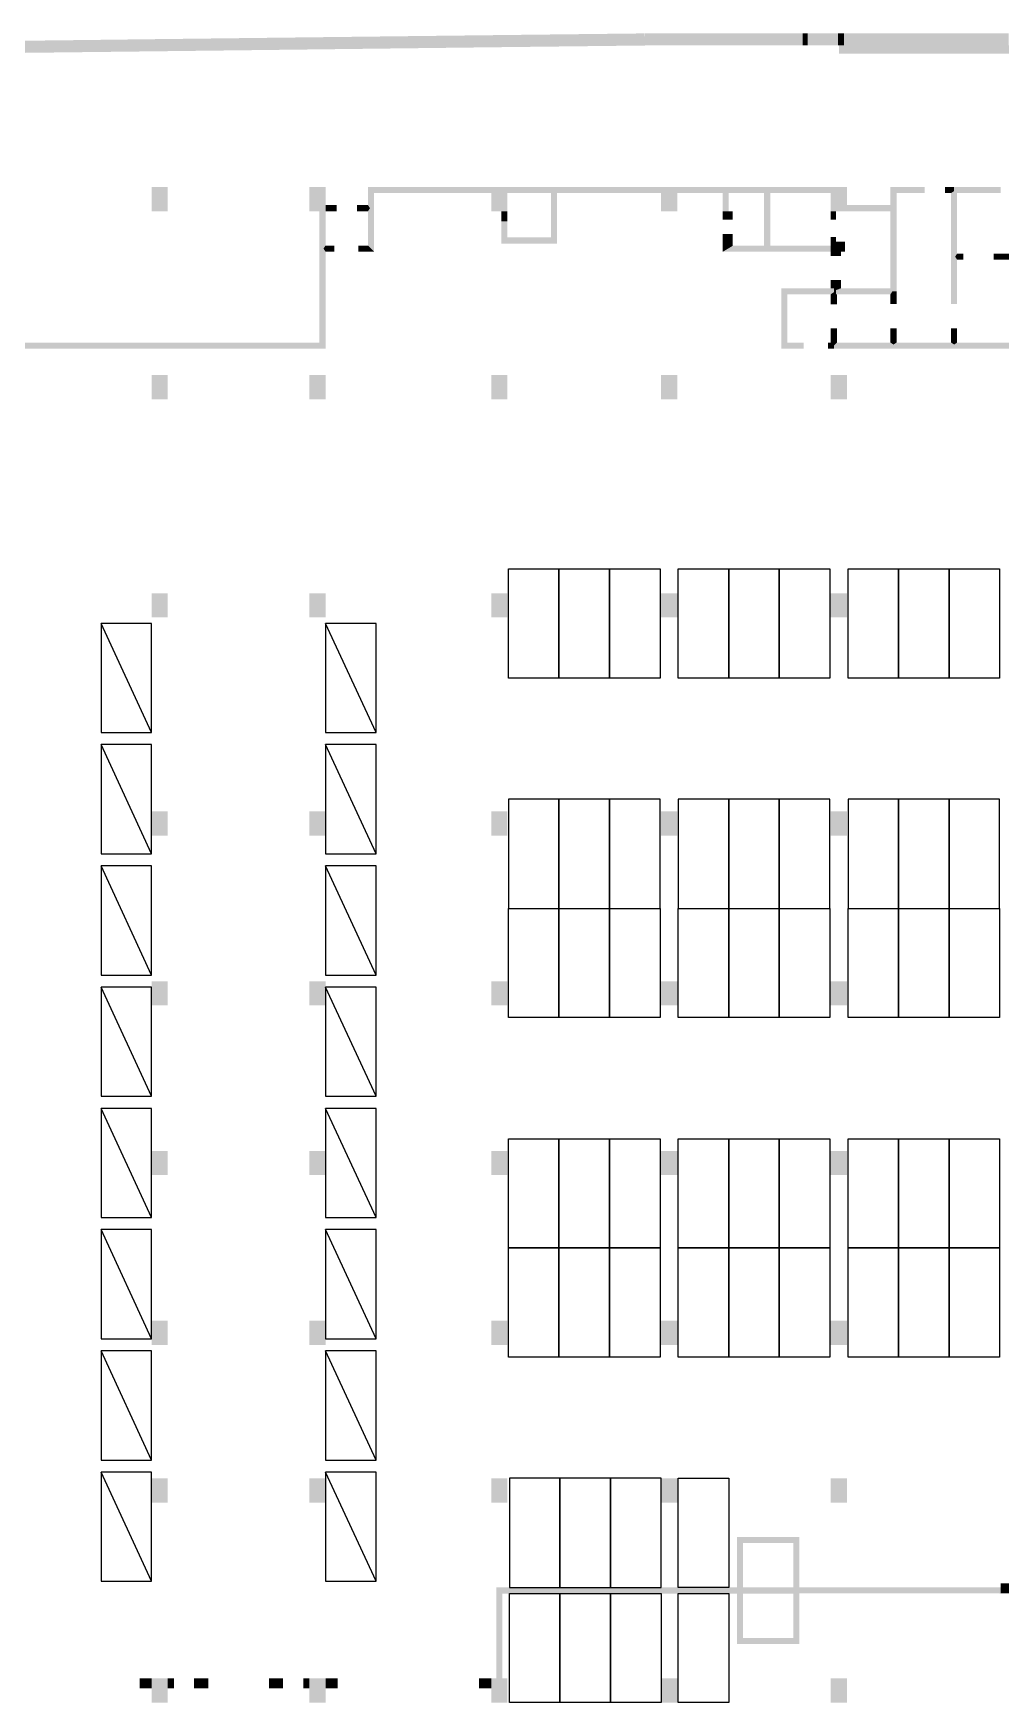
# Model space of a CAD drawing. Header units: inches. Extents: x 112.52 to 113.57, y 28.16 to 29.42.
# Drawn here: x 113.0514 to 113.2511, y 29.0772 to 29.4221 of the extents above; entities that cross this region are included whole.
import ezdxf

# ---------------------------------------------------------------- set-up
doc = ezdxf.new("R2010")
doc.units = ezdxf.units.IN
doc.header["$MEASUREMENT"] = 0
for name, color, linetype in [('0.0新增car', 253, 'Continuous'), ('PUB_HATCH', 253, 'Continuous'), ('车位区域', 3, 'Continuous')]:
    doc.layers.add(name, color=color, linetype=linetype)

# ---------------------------------------------------------------- blocks, each defined once
blk = doc.blocks.new('xz car')
at = {"layer": '0.0新增car', "color": 253}
blk.add_lwpolyline([(-1906919.5, -12572032.5), (-1906919.5, -12566632.5), (-1904419.5, -12566632.5), (-1904419.5, -12572032.5)], close=True, dxfattribs=at)
blk.add_lwpolyline([(-1904419.5, -12566632.5), (-1906919.5, -12572032.5)], dxfattribs=at)

msp = doc.modelspace()

# ---------------------------------------------------------------- hatches: boundary and pattern name
at = {"layer": 'PUB_HATCH'}
for points in [[(113.05871, 29.41814), (113.05868, 29.42064), (113.0399, 29.42042), (113.03993, 29.41792)], [(113.07752, 29.41836), (113.07749, 29.42087), (113.05868, 29.42064), (113.05871, 29.41814)], [(113.09598, 29.41858), (113.09595, 29.42109), (113.07749, 29.42087), (113.07752, 29.41836)], [(113.14763, 29.4192), (113.1476, 29.4217), (113.09595, 29.42109), (113.09598, 29.41858)], [(113.17769, 29.41955), (113.17766, 29.42205), (113.1476, 29.4217), (113.14763, 29.4192)], [(113.17768, 29.42205), (113.17768, 29.41955), (113.18268, 29.41955), (113.18268, 29.42205)], [(113.17768, 29.42205), (113.17768, 29.41955), (113.18268, 29.41955), (113.18268, 29.42205)], [(113.18268, 29.42205), (113.18268, 29.41955), (113.20022, 29.41955), (113.20022, 29.42205)], [(113.18268, 29.42205), (113.18268, 29.41955), (113.20022, 29.41955), (113.20022, 29.42205)], [(113.20022, 29.42205), (113.20022, 29.41955), (113.21024, 29.41955), (113.21024, 29.42205)], [(113.20022, 29.42205), (113.20022, 29.41955), (113.21024, 29.41955), (113.21024, 29.42205)], [(113.21024, 29.42205), (113.21024, 29.41955), (113.21128, 29.41955), (113.21128, 29.42205)], [(113.21024, 29.42205), (113.21024, 29.41955), (113.21128, 29.41955), (113.21128, 29.42205)], [(113.21128, 29.42205), (113.21128, 29.41955), (113.21754, 29.41955), (113.21754, 29.42205)], [(113.21128, 29.42205), (113.21128, 29.41955), (113.21754, 29.41955), (113.21754, 29.42205)], [(113.21754, 29.42205), (113.21754, 29.41955), (113.21775, 29.41955), (113.21775, 29.42205)], [(113.21754, 29.42205), (113.21754, 29.41955), (113.21775, 29.41955), (113.21775, 29.42205)], [(113.21775, 29.42205), (113.21775, 29.41955), (113.21879, 29.41955), (113.21879, 29.42205)], [(113.21775, 29.42205), (113.21775, 29.41955), (113.21879, 29.41955), (113.21879, 29.42205)], [(113.21879, 29.42205), (113.21879, 29.41955), (113.24155, 29.41955), (113.24155, 29.42205)], [(113.21879, 29.42205), (113.21879, 29.41955), (113.24155, 29.41955), (113.24155, 29.42205)], [(113.24155, 29.42205), (113.24155, 29.41955), (113.25282, 29.41955), (113.25282, 29.42205)], [(113.21775, 29.41788), (113.42815, 29.41788), (113.42815, 29.41955), (113.21775, 29.41955)], [(113.07581, 29.38531), (113.07915, 29.38531), (113.07915, 29.39032), (113.07581, 29.39032)], [(113.10838, 29.38531), (113.11172, 29.38531), (113.11172, 29.39032), (113.10838, 29.39032)], [(113.12174, 29.38907), (113.12049, 29.39032), (113.12049, 29.38657), (113.1209, 29.38594), (113.12174, 29.38594)], [(113.13614, 29.38991), (113.13614, 29.39032), (113.12049, 29.39032), (113.12174, 29.38907), (113.13614, 29.38907)], [(113.14595, 29.3897), (113.14595, 29.39032), (113.13614, 29.39032), (113.13614, 29.38991), (113.13614, 29.38907), (113.14595, 29.38907)], [(113.14595, 29.38531), (113.14929, 29.38531), (113.14929, 29.39032), (113.14595, 29.39032)], [(113.14929, 29.39032), (113.14929, 29.38907), (113.15826, 29.38907), (113.15952, 29.39032)], [(113.15826, 29.37989), (113.15952, 29.37864), (113.15952, 29.39032), (113.15826, 29.38907)], [(113.18101, 29.38907), (113.18101, 29.39032), (113.15931, 29.39032), (113.15931, 29.38907)], [(113.18101, 29.38531), (113.18435, 29.38531), (113.18435, 29.39032), (113.18101, 29.39032)], [(113.18435, 29.39032), (113.18435, 29.38907), (113.19375, 29.38907), (113.19375, 29.39032)], [(113.20293, 29.38949), (113.20293, 29.39032), (113.19375, 29.39032), (113.195, 29.38907), (113.2023, 29.38907)], [(113.195, 29.38907), (113.19375, 29.39032), (113.19375, 29.38528), (113.195, 29.38528)], [(113.20293, 29.37776), (113.20356, 29.37818), (113.20356, 29.38907), (113.20293, 29.38949), (113.2023, 29.38907), (113.2023, 29.37818)], [(113.21608, 29.38907), (113.21608, 29.39032), (113.20293, 29.39032), (113.20293, 29.38949), (113.20356, 29.38907)], [(113.21608, 29.38531), (113.21942, 29.38531), (113.21942, 29.39032), (113.21608, 29.39032)], [(113.22965, 29.38907), (113.23549, 29.38907), (113.23549, 29.39032), (113.2284, 29.39032)], [(113.22881, 29.38594), (113.22965, 29.38594), (113.22965, 29.38907), (113.2284, 29.39032), (113.2284, 29.38657)], [(113.24155, 29.39032), (113.23967, 29.39032), (113.23967, 29.38907), (113.24092, 29.38907), (113.24155, 29.38949)], [(113.24175, 29.37592), (113.24217, 29.37655), (113.24217, 29.38907), (113.24155, 29.38949), (113.24092, 29.38907), (113.24092, 29.37592)], [(113.25115, 29.38907), (113.25115, 29.39032), (113.24155, 29.39032), (113.24155, 29.38949), (113.24217, 29.38907)], [(113.11172, 29.38657), (113.11172, 29.38531), (113.11401, 29.38531), (113.11401, 29.38657)], [(113.12049, 29.38657), (113.11819, 29.38657), (113.11819, 29.38531), (113.12049, 29.38531), (113.1209, 29.38594)], [(113.1209, 29.38594), (113.12049, 29.38531), (113.12049, 29.37822), (113.12174, 29.37696), (113.12174, 29.38594)], [(113.14929, 29.38617), (113.14929, 29.38531), (113.14804, 29.38531), (113.14804, 29.38322), (113.14929, 29.38322), (113.14929, 29.38617)], [(113.21942, 29.38657), (113.21942, 29.38531), (113.2284, 29.38531), (113.22881, 29.38594), (113.2284, 29.38657)], [(113.22881, 29.36879), (113.22965, 29.36879), (113.22965, 29.38594), (113.22881, 29.38594), (113.2284, 29.38531), (113.2284, 29.36941)], [(113.11172, 29.38531), (113.11046, 29.38531), (113.11046, 29.37759), (113.1113, 29.37759), (113.11172, 29.37822)], [(113.14804, 29.37864), (113.14929, 29.37989), (113.14929, 29.38322), (113.14804, 29.38322)], [(113.19375, 29.38528), (113.19375, 29.38356), (113.19583, 29.38356), (113.19583, 29.38528)], [(113.21608, 29.38531), (113.21608, 29.38354), (113.21712, 29.38354), (113.21712, 29.38531)], [(113.15952, 29.37864), (113.15826, 29.37989), (113.14929, 29.37989), (113.14804, 29.37864)], [(113.19583, 29.37818), (113.19583, 29.38064), (113.19375, 29.38064), (113.19375, 29.37693)], [(113.21712, 29.37905), (113.21712, 29.37999), (113.21608, 29.37999), (113.21608, 29.37905)], [(113.219, 29.37693), (113.219, 29.37905), (113.21608, 29.37905), (113.21608, 29.37693)], [(113.11046, 29.35819), (113.11172, 29.35694), (113.11172, 29.37697), (113.1113, 29.37759), (113.11046, 29.37759)], [(113.11172, 29.37697), (113.11351, 29.37697), (113.11351, 29.37822), (113.11172, 29.37822), (113.1113, 29.37759)], [(113.12049, 29.37822), (113.11852, 29.37822), (113.11852, 29.37696), (113.12174, 29.37696)], [(113.19583, 29.37818), (113.19375, 29.37693), (113.20293, 29.37693), (113.20293, 29.37776), (113.2023, 29.37818)], [(113.20293, 29.37776), (113.20293, 29.37693), (113.21608, 29.37693), (113.21608, 29.37818), (113.20356, 29.37818)], [(113.21608, 29.37755), (113.21608, 29.37609), (113.21817, 29.37609), (113.21817, 29.37755)], [(113.24092, 29.37592), (113.24092, 29.36612), (113.24217, 29.36612), (113.24217, 29.37529), (113.24175, 29.37592)], [(113.24217, 29.37529), (113.24342, 29.37529), (113.24342, 29.37655), (113.24217, 29.37655), (113.24175, 29.37592)], [(113.25323, 29.37655), (113.24968, 29.37655), (113.24968, 29.37529), (113.25323, 29.37529), (113.25365, 29.37592)], [(113.20585, 29.35693), (113.2071, 29.35819), (113.2071, 29.36816), (113.20585, 29.36941)], [(113.20585, 29.36941), (113.2071, 29.36816), (113.21608, 29.36816), (113.21671, 29.36858), (113.21671, 29.36941)], [(113.21817, 29.36941), (113.21817, 29.37108), (113.21608, 29.37108), (113.21608, 29.36941), (113.21712, 29.369)], [(113.21671, 29.36858), (113.21733, 29.36816), (113.21712, 29.36816), (113.21712, 29.369), (113.21608, 29.36941), (113.21671, 29.36941)], [(113.21608, 29.36816), (113.21608, 29.36611), (113.21733, 29.36611), (113.21733, 29.36816), (113.21671, 29.36858)], [(113.21712, 29.369), (113.21712, 29.36816), (113.2284, 29.36816), (113.22881, 29.36879), (113.2284, 29.36941), (113.21817, 29.36941)], [(113.2284, 29.36816), (113.2284, 29.36612), (113.22965, 29.36612), (113.22965, 29.36879), (113.22881, 29.36879)], [(113.21733, 29.35819), (113.21733, 29.3611), (113.21608, 29.3611), (113.21608, 29.35819), (113.21671, 29.35756)], [(113.22965, 29.35819), (113.22965, 29.36111), (113.2284, 29.36111), (113.2284, 29.35819), (113.22902, 29.35777)], [(113.24217, 29.35819), (113.24217, 29.36111), (113.24092, 29.36111), (113.24092, 29.35819), (113.24155, 29.35777)], [(113.07792, 29.35693), (113.07792, 29.35819), (113.04096, 29.35818), (113.04096, 29.35734), (113.04158, 29.35693)], [(113.09598, 29.35694), (113.09598, 29.35819), (113.07792, 29.35819), (113.07792, 29.35693)], [(113.11172, 29.35694), (113.11046, 29.35819), (113.09598, 29.35819), (113.09598, 29.35694)], [(113.20585, 29.35693), (113.21049, 29.35693), (113.21049, 29.35819), (113.2071, 29.35819)], [(113.21608, 29.35819), (113.2155, 29.35819), (113.2155, 29.35693), (113.21671, 29.35693), (113.21671, 29.35756)], [(113.21671, 29.35756), (113.21673, 29.35693), (113.22902, 29.35693), (113.22902, 29.35777), (113.2284, 29.35819), (113.21733, 29.35819)], [(113.21671, 29.35819), (113.21671, 29.35693), (113.21673, 29.35693), (113.21672, 29.35756), (113.21673, 29.35819)], [(113.22902, 29.35777), (113.22902, 29.35693), (113.24155, 29.35693), (113.24155, 29.35777), (113.24092, 29.35819), (113.22965, 29.35819)], [(113.24155, 29.35777), (113.24155, 29.35693), (113.25328, 29.35693), (113.25388, 29.35756), (113.25386, 29.35819), (113.24217, 29.35819)], [(113.07581, 29.34649), (113.07915, 29.34649), (113.07915, 29.3515), (113.07581, 29.3515)], [(113.10838, 29.34649), (113.11172, 29.34649), (113.11172, 29.3515), (113.10838, 29.3515)], [(113.14595, 29.34649), (113.14929, 29.34649), (113.14929, 29.3515), (113.14595, 29.3515)], [(113.18101, 29.34649), (113.18435, 29.34649), (113.18435, 29.3515), (113.18101, 29.3515)], [(113.21608, 29.34649), (113.21942, 29.34649), (113.21942, 29.3515), (113.21608, 29.3515)], [(113.07581, 29.30141), (113.07915, 29.30141), (113.07915, 29.30641), (113.07581, 29.30641)], [(113.10838, 29.30141), (113.11172, 29.30141), (113.11172, 29.30641), (113.10838, 29.30641)], [(113.14595, 29.30141), (113.14929, 29.30141), (113.14929, 29.30641), (113.14595, 29.30641)], [(113.18101, 29.30141), (113.18435, 29.30141), (113.18435, 29.30641), (113.18101, 29.30641)], [(113.21608, 29.30141), (113.21942, 29.30141), (113.21942, 29.30641), (113.21608, 29.30641)], [(113.07581, 29.25632), (113.07915, 29.25632), (113.07915, 29.26133), (113.07581, 29.26133)], [(113.10838, 29.25632), (113.11172, 29.25632), (113.11172, 29.26133), (113.10838, 29.26133)], [(113.14595, 29.25632), (113.14929, 29.25632), (113.14929, 29.26133), (113.14595, 29.26133)], [(113.18101, 29.25632), (113.18435, 29.25632), (113.18435, 29.26133), (113.18101, 29.26133)], [(113.21608, 29.25632), (113.21942, 29.25632), (113.21942, 29.26133), (113.21608, 29.26133)], [(113.07581, 29.22125), (113.07915, 29.22125), (113.07915, 29.22626), (113.07581, 29.22626)], [(113.10838, 29.22125), (113.11172, 29.22125), (113.11172, 29.22626), (113.10838, 29.22626)], [(113.14595, 29.22125), (113.14929, 29.22125), (113.14929, 29.22626), (113.14595, 29.22626)], [(113.18101, 29.22125), (113.18435, 29.22125), (113.18435, 29.22626), (113.18101, 29.22626)], [(113.21608, 29.22125), (113.21942, 29.22125), (113.21942, 29.22626), (113.21608, 29.22626)], [(113.10838, 29.18619), (113.11172, 29.18619), (113.11172, 29.1912), (113.10838, 29.1912)], [(113.14595, 29.18619), (113.14929, 29.18619), (113.14929, 29.1912), (113.14595, 29.1912)], [(113.18101, 29.18619), (113.18435, 29.18619), (113.18435, 29.1912), (113.18101, 29.1912)], [(113.21608, 29.18619), (113.21942, 29.18619), (113.21942, 29.1912), (113.21608, 29.1912)], [(113.10838, 29.15112), (113.11172, 29.15112), (113.11172, 29.15613), (113.10838, 29.15613)], [(113.14595, 29.15112), (113.14929, 29.15112), (113.14929, 29.15613), (113.14595, 29.15613)], [(113.18101, 29.15112), (113.18435, 29.15112), (113.18435, 29.15613), (113.18101, 29.15613)], [(113.21608, 29.15112), (113.21942, 29.15112), (113.21942, 29.15613), (113.21608, 29.15613)], [(113.14595, 29.11856), (113.14929, 29.11856), (113.14929, 29.12357), (113.14595, 29.12357)], [(113.18101, 29.11856), (113.18435, 29.11856), (113.18435, 29.12357), (113.18101, 29.12357)], [(113.21608, 29.11856), (113.21942, 29.11856), (113.21942, 29.12357), (113.21608, 29.12357)], [(113.19667, 29.11146), (113.19792, 29.11021), (113.20836, 29.11021), (113.20961, 29.11146)], [(113.19729, 29.1004), (113.19792, 29.10103), (113.19792, 29.11021), (113.19667, 29.11146), (113.19667, 29.10103)], [(113.20898, 29.10041), (113.20961, 29.10104), (113.20961, 29.11146), (113.20836, 29.11021), (113.20836, 29.10103)], [(113.19729, 29.1004), (113.19667, 29.10103), (113.14699, 29.10103), (113.14824, 29.09977), (113.19667, 29.09977)], [(113.14699, 29.08224), (113.14824, 29.08224), (113.14824, 29.09977), (113.14699, 29.10103)], [(113.19667, 29.08934), (113.19792, 29.09059), (113.19792, 29.09977), (113.19729, 29.1004), (113.19667, 29.09977)], [(113.20898, 29.10041), (113.20836, 29.10103), (113.19792, 29.10103), (113.19729, 29.1004), (113.19792, 29.09977), (113.20898, 29.09977)], [(113.20836, 29.09059), (113.20961, 29.08934), (113.20961, 29.09979), (113.20836, 29.09979)], [(113.21874, 29.09979), (113.21874, 29.10104), (113.20961, 29.10104), (113.20898, 29.10041), (113.20898, 29.09979)], [(113.25115, 29.09977), (113.25115, 29.10103), (113.21874, 29.10104), (113.21874, 29.09979)], [(113.25115, 29.09979), (113.25407, 29.09979), (113.25407, 29.10187), (113.25115, 29.10187)], [(113.19792, 29.09059), (113.19667, 29.08934), (113.20961, 29.08934), (113.20836, 29.09059)], [(113.14595, 29.08015), (113.14595, 29.08224), (113.14344, 29.08224), (113.14344, 29.08015)], [(113.14595, 29.07723), (113.14929, 29.07723), (113.14929, 29.08224), (113.14595, 29.08224)], [(113.18101, 29.07723), (113.18435, 29.07723), (113.18435, 29.08224), (113.18101, 29.08224)], [(113.21608, 29.07723), (113.21942, 29.07723), (113.21942, 29.08224), (113.21608, 29.08224)]]:
    msp.add_hatch(color=253, dxfattribs=at).paths.add_polyline_path(points)
at = {"layer": 'PUB_HATCH', "true_color": 0xfcfcfc}
for points in [[(113.07581, 29.18619), (113.07915, 29.18619), (113.07915, 29.1912), (113.07581, 29.1912)], [(113.07581, 29.15112), (113.07915, 29.15112), (113.07915, 29.15613), (113.07581, 29.15613)], [(113.07581, 29.11856), (113.07915, 29.11856), (113.07915, 29.12357), (113.07581, 29.12357)], [(113.10838, 29.11856), (113.11172, 29.11856), (113.11172, 29.12357), (113.10838, 29.12357)], [(113.07581, 29.08015), (113.07581, 29.08224), (113.07331, 29.08224), (113.07331, 29.08015)], [(113.07581, 29.07723), (113.07915, 29.07723), (113.07915, 29.08224), (113.07581, 29.08224)], [(113.07915, 29.08224), (113.07915, 29.08015), (113.08041, 29.08015), (113.08041, 29.08224)], [(113.08458, 29.08015), (113.0875, 29.08015), (113.0875, 29.08224), (113.08458, 29.08224)], [(113.10003, 29.08015), (113.10295, 29.08015), (113.10295, 29.08224), (113.10003, 29.08224)], [(113.10838, 29.08015), (113.10838, 29.08224), (113.10712, 29.08224), (113.10712, 29.08015)], [(113.10838, 29.07723), (113.11172, 29.07723), (113.11172, 29.08224), (113.10838, 29.08224)], [(113.11172, 29.08224), (113.11172, 29.08015), (113.11422, 29.08015), (113.11422, 29.08224)]]:
    msp.add_hatch(color=7, dxfattribs=at).paths.add_polyline_path(points)

# ---------------------------------------------------------------- linework, layer by layer
at = {"layer": '车位区域', "color": 253}
for points in [[(113.1495, 29.28888), (113.1495, 29.31142), (113.15993, 29.31142), (113.15993, 29.28888)], [(113.15993, 29.28888), (113.15993, 29.31142), (113.17037, 29.31142), (113.17037, 29.28888)], [(113.17037, 29.28888), (113.17037, 29.31142), (113.18081, 29.31142), (113.18081, 29.28888)], [(113.18456, 29.28888), (113.18456, 29.31142), (113.195, 29.31142), (113.195, 29.28888)], [(113.195, 29.28888), (113.195, 29.31142), (113.20544, 29.31142), (113.20544, 29.28888)], [(113.20544, 29.28888), (113.20544, 29.31142), (113.21587, 29.31142), (113.21587, 29.28888)], [(113.21963, 29.28888), (113.21963, 29.31142), (113.23007, 29.31142), (113.23007, 29.28888)], [(113.23007, 29.28888), (113.23007, 29.31142), (113.2405, 29.31142), (113.2405, 29.28888)], [(113.2405, 29.28888), (113.2405, 29.31142), (113.25094, 29.31142), (113.25094, 29.28888)], [(113.1495, 29.26383), (113.1495, 29.24129), (113.15993, 29.24129), (113.15993, 29.26383)], [(113.15993, 29.26383), (113.15993, 29.24129), (113.17037, 29.24129), (113.17037, 29.26383)], [(113.17037, 29.26383), (113.17037, 29.24129), (113.18081, 29.24129), (113.18081, 29.26383)], [(113.18456, 29.26383), (113.18456, 29.24129), (113.195, 29.24129), (113.195, 29.26383)], [(113.195, 29.26383), (113.195, 29.24129), (113.20544, 29.24129), (113.20544, 29.26383)], [(113.20544, 29.26383), (113.20544, 29.24129), (113.21587, 29.24129), (113.21587, 29.26383)], [(113.21963, 29.26383), (113.21963, 29.24129), (113.23007, 29.24129), (113.23007, 29.26383)], [(113.23007, 29.26383), (113.23007, 29.24129), (113.2405, 29.24129), (113.2405, 29.26383)], [(113.2405, 29.26383), (113.2405, 29.24129), (113.25094, 29.24129), (113.25094, 29.26383)], [(113.1495, 29.21875), (113.1495, 29.24129), (113.15993, 29.24129), (113.15993, 29.21875)], [(113.15993, 29.21875), (113.15993, 29.24129), (113.17037, 29.24129), (113.17037, 29.21875)], [(113.17037, 29.21875), (113.17037, 29.24129), (113.18081, 29.24129), (113.18081, 29.21875)], [(113.18456, 29.21875), (113.18456, 29.24129), (113.195, 29.24129), (113.195, 29.21875)], [(113.195, 29.21875), (113.195, 29.24129), (113.20544, 29.24129), (113.20544, 29.21875)], [(113.20544, 29.21875), (113.20544, 29.24129), (113.21587, 29.24129), (113.21587, 29.21875)], [(113.21963, 29.21875), (113.21963, 29.24129), (113.23007, 29.24129), (113.23007, 29.21875)], [(113.23007, 29.21875), (113.23007, 29.24129), (113.2405, 29.24129), (113.2405, 29.21875)], [(113.2405, 29.21875), (113.2405, 29.24129), (113.25094, 29.24129), (113.25094, 29.21875)], [(113.1495, 29.17116), (113.1495, 29.1937), (113.15993, 29.1937), (113.15993, 29.17116)], [(113.15993, 29.17116), (113.15993, 29.1937), (113.17037, 29.1937), (113.17037, 29.17116)], [(113.17037, 29.17116), (113.17037, 29.1937), (113.18081, 29.1937), (113.18081, 29.17116)], [(113.18456, 29.17116), (113.18456, 29.1937), (113.195, 29.1937), (113.195, 29.17116)], [(113.195, 29.17116), (113.195, 29.1937), (113.20544, 29.1937), (113.20544, 29.17116)], [(113.20544, 29.17116), (113.20544, 29.1937), (113.21587, 29.1937), (113.21587, 29.17116)], [(113.21963, 29.17116), (113.21963, 29.1937), (113.23007, 29.1937), (113.23007, 29.17116)], [(113.23007, 29.17116), (113.23007, 29.1937), (113.2405, 29.1937), (113.2405, 29.17116)], [(113.2405, 29.17116), (113.2405, 29.1937), (113.25094, 29.1937), (113.25094, 29.17116)], [(113.1495, 29.14861), (113.1495, 29.17116), (113.15993, 29.17116), (113.15993, 29.14861)], [(113.15993, 29.14861), (113.15993, 29.17116), (113.17037, 29.17116), (113.17037, 29.14861)], [(113.17037, 29.14861), (113.17037, 29.17116), (113.18081, 29.17116), (113.18081, 29.14861)], [(113.18456, 29.14861), (113.18456, 29.17116), (113.195, 29.17116), (113.195, 29.14861)], [(113.195, 29.14861), (113.195, 29.17116), (113.20544, 29.17116), (113.20544, 29.14861)], [(113.20544, 29.14861), (113.20544, 29.17116), (113.21587, 29.17116), (113.21587, 29.14861)], [(113.21963, 29.14861), (113.21963, 29.17116), (113.23007, 29.17116), (113.23007, 29.14861)], [(113.23007, 29.14861), (113.23007, 29.17116), (113.2405, 29.17116), (113.2405, 29.14861)], [(113.2405, 29.14861), (113.2405, 29.17116), (113.25094, 29.17116), (113.25094, 29.14861)], [(113.1497, 29.12357), (113.1497, 29.10102), (113.16014, 29.10102), (113.16014, 29.12357)], [(113.16014, 29.12357), (113.16014, 29.10102), (113.17058, 29.10102), (113.17058, 29.12357)], [(113.17058, 29.12357), (113.17058, 29.10102), (113.18101, 29.10102), (113.18101, 29.12357)], [(113.18456, 29.10102), (113.18456, 29.12357), (113.195, 29.12357), (113.195, 29.10102)], [(113.1497, 29.07723), (113.1497, 29.09977), (113.16014, 29.09977), (113.16014, 29.07723)], [(113.16014, 29.07723), (113.16014, 29.09977), (113.17058, 29.09977), (113.17058, 29.07723)], [(113.17058, 29.07723), (113.17058, 29.09977), (113.18101, 29.09977), (113.18101, 29.07723)], [(113.18456, 29.07723), (113.18456, 29.09977), (113.195, 29.09977), (113.195, 29.07723)]]:
    msp.add_lwpolyline(points, close=True, dxfattribs=at)

# ---------------------------------------------------------------- block references
at = {"layer": '0.0新增car', "color": 253, "xscale": -4.1745729528e-06, "yscale": 4.1745729528e-06, "zscale": 4.1745729528e-06, "rotation": 180}
for p in [(121.02595, -23.18269), (121.07229, -23.18269), (121.02595, -23.20774), (121.07229, -23.20774), (121.02595, -23.23279), (121.07229, -23.23279), (121.02595, -23.25784), (121.07229, -23.25784), (121.07229, -23.28288), (121.07229, -23.30793), (121.07229, -23.33298)]:
    msp.add_blockref('xz car', p, dxfattribs=at)
at = {"layer": '0.0新增car', "color": 1, "xscale": -4.1745729528e-06, "yscale": 4.1745729528e-06, "zscale": 4.1745729528e-06, "rotation": 180}
for p in [(121.02595, -23.28288), (121.02595, -23.30793), (121.02595, -23.33298), (121.02595, -23.35802), (121.07229, -23.35802)]:
    msp.add_blockref('xz car', p, dxfattribs=at)

doc.saveas('drawing.dxf')
